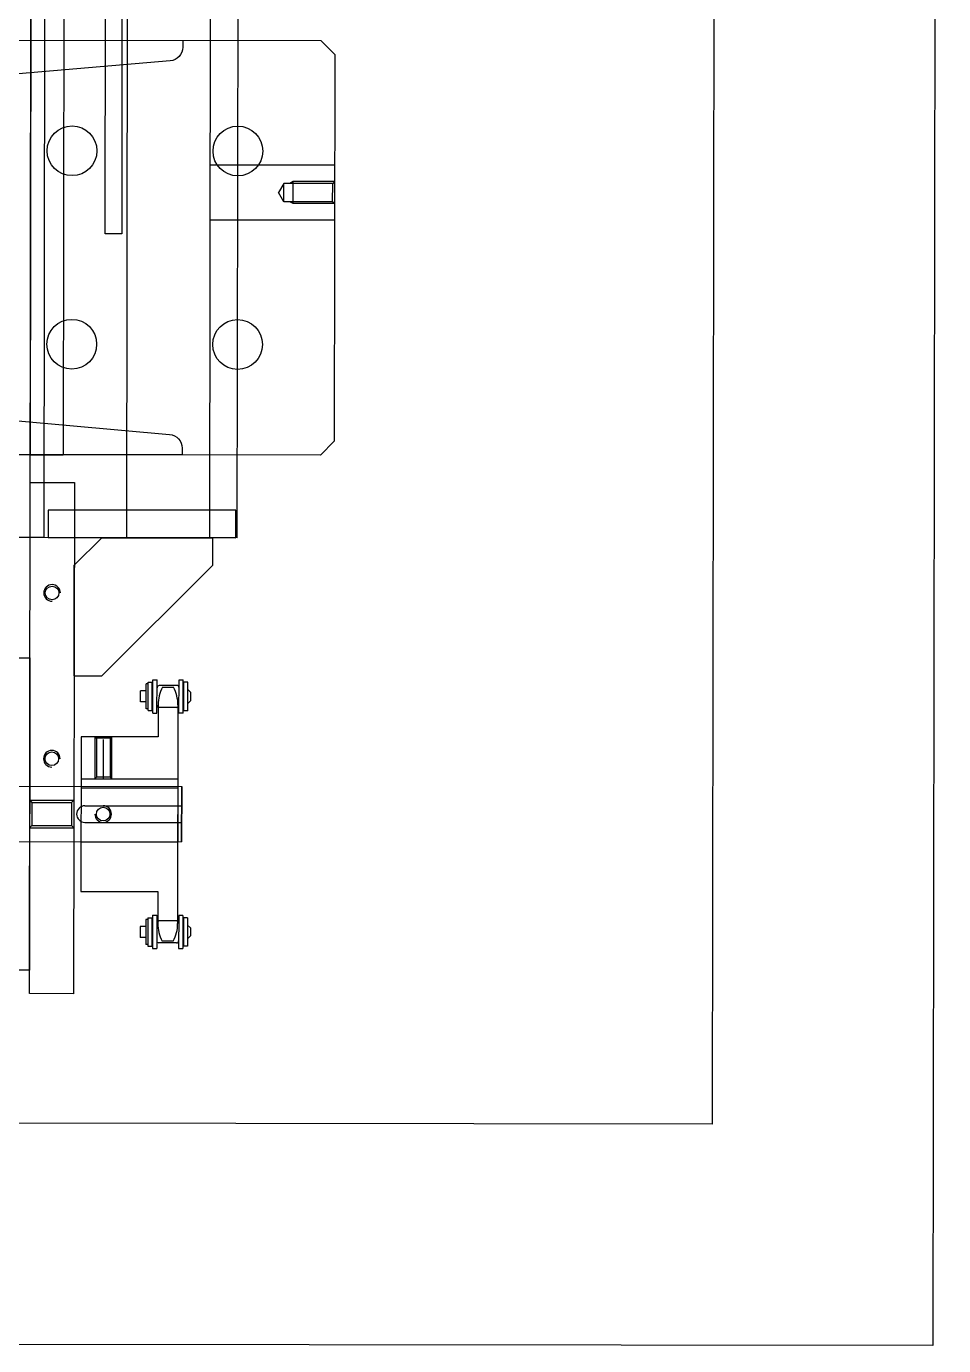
# Model space of a CAD drawing. Header units: inches. Extents: x 12 to 407, y 13 to 268.
# Drawn here: x 72.7477 to 73.0795, y 226.6015 to 227.0788 of the extents above; entities that cross this region are included whole.
import ezdxf

# ---------------------------------------------------------------- set-up
doc = ezdxf.new("R2010")
doc.units = ezdxf.units.IN
doc.header["$MEASUREMENT"] = 0
doc.linetypes.add('SITE_20200109$0$CENTER', pattern=[10.16, 6.35, -1.27, 1.27, -1.27])
doc.layers.add('SITE_20200109$0$22', color=40, linetype='Continuous')

# ---------------------------------------------------------------- blocks, each defined once
blk = doc.blocks.new('SITE_20200109$0$A$C3D8971C')
at = {"color": 9, "linetype": 'Continuous'}
for p, q in [((-445, -945.5), (-445, -1035.5)), ((-425, -945.5), (-425, -1035.5)), ((-491.5, -980.5), (-491.5, -969.5)), ((-378.5, -969.5), (-378.5, -980.5)), ((-500, -980.5), (-315, -980.5)), ((-500, -996.5), (-500, -980.5)), ((-378.5, -980.5), (-491.5, -980.5)), ((-440, -980.5), (-439.19, -981.31)), ((-440, -980.5), (-440, -996.5)), ((-430.81, -981.31), (-439.19, -981.31)), ((-439.19, -981.31), (-439.19, -995.69)), ((-430, -980.5), (-430.81, -981.31)), ((-430.81, -981.31), (-430.81, -995.69)), ((-430, -980.5), (-430, -996.5)), ((-335, -1055.5), (-335, -980.5)), ((-335, -980.5), (2145, -980.5)), ((-315, -980.5), (-315, -996.5)), ((-305, -980.5), (-305, -992.5)), ((1935, -980.5), (-305, -980.5)), ((-305, -981.5), (-305, -991.5)), ((-325, -987), (-335, -987)), ((-335, -987), (-335, -1055)), ((-325, -1055), (-325, -987)), ((1935, -992.5), (-305, -992.5)), ((-315, -996.5), (-500, -996.5)), ((-439.19, -995.69), (-440, -996.5)), ((-430.81, -995.69), (-439.19, -995.69)), ((-430.81, -995.69), (-430, -996.5)), ((-385, -996.5), (-385, -1006.5)), ((-385, -996.5), (-345, -996.5)), ((-345, -996.5), (-335, -1006.5)), ((-407, -999.1), (-463, -999.1)), ((-463, -999.1), (-463, -1026.9)), ((-445, -999.1), (-445, -1034.1)), ((-438, -1000.5), (-438, -1035.5)), ((-432, -1000.5), (-432, -1035.5)), ((-425.46, -999.1), (-425.46, -1034.1)), ((-422.2, -999.1), (-422.2, -1034.1)), ((-407, -1026.9), (-407, -999.1)), ((-421.66, -1004.64), (-422.2, -1004.1)), ((-421.66, -1009.56), (-421.66, -1004.64)), ((-407.54, -1004.64), (-421.66, -1004.64)), ((-407, -1004.1), (-407.54, -1004.64)), ((-407.54, -1009.56), (-407.54, -1004.64)), ((-385, -1006.5), (-345, -1046.5)), ((-335, -1006.5), (-335, -1046.5)), ((-421.66, -1009.56), (-422.2, -1010.1)), ((-407.54, -1009.56), (-421.66, -1009.56)), ((-407, -1010.1), (-407.54, -1009.56)), ((-225, -1007.5), (1845, -1007.5)), ((-225, -1013.5), (-225, -1007.5)), ((-335, -1015.5), (2145, -1015.5)), ((1845, -1013.5), (-225, -1013.5)), ((-479.59, -1022.6), (-479.59, -1020.55)), ((-475.62, -1020.55), (-479.59, -1020.55)), ((-475.62, -1022.6), (-475.62, -1020.55)), ((-394.38, -1022.6), (-394.38, -1020.55)), ((-394.38, -1020.55), (-390.41, -1020.55)), ((-390.41, -1022.6), (-390.41, -1020.55)), ((-471.6, -1025.02), (-483.61, -1025.02)), ((-483.61, -1025.02), (-483.61, -1026.52)), ((-482.76, -1023.3), (-482.76, -1024.8)), ((-472.46, -1023.3), (-482.76, -1023.3)), ((-472.46, -1024.8), (-482.76, -1024.8)), ((-482.11, -1023.3), (-482.11, -1022.6)), ((-473.11, -1022.6), (-482.11, -1022.6)), ((-479.59, -1025.02), (-479.59, -1024.8)), ((-475.62, -1025.02), (-475.62, -1024.8)), ((-473.11, -1023.3), (-473.11, -1022.6)), ((-472.46, -1023.3), (-472.46, -1024.8)), ((-471.6, -1025.02), (-471.6, -1026.52)), ((-398.4, -1025.02), (-398.4, -1026.52)), ((-398.4, -1025.02), (-386.39, -1025.02)), ((-397.54, -1023.3), (-387.24, -1023.3)), ((-397.54, -1023.3), (-397.54, -1024.8)), ((-397.54, -1024.8), (-387.24, -1024.8)), ((-396.89, -1022.6), (-387.89, -1022.6)), ((-396.89, -1023.3), (-396.89, -1022.6)), ((-394.38, -1025.02), (-394.38, -1024.8)), ((-390.41, -1025.02), (-390.41, -1024.8)), ((-387.89, -1023.3), (-387.89, -1022.6)), ((-387.24, -1023.3), (-387.24, -1024.8)), ((-386.39, -1025.02), (-386.39, -1026.52)), ((-471.6, -1026.52), (-483.61, -1026.52)), ((-481.57, -1033.67), (-481.57, -1027.32)), ((-480.94, -1032.49), (-480.94, -1028.51)), ((-463, -1026.9), (-474.54, -1026.9)), ((-473.65, -1033.67), (-473.65, -1027.32)), ((-473.63, -1034.1), (-473.63, -1026.9)), ((-395.46, -1026.9), (-407, -1026.9)), ((-398.4, -1026.52), (-386.39, -1026.52)), ((-396.36, -1034.1), (-396.36, -1026.9)), ((-396.35, -1033.67), (-396.35, -1027.32)), ((-389.06, -1028.51), (-389.06, -1032.49)), ((-388.43, -1033.67), (-388.43, -1027.32)), ((-471.6, -1034.47), (-483.61, -1034.47)), ((-483.61, -1034.47), (-483.61, -1035.97)), ((-395.46, -1034.1), (-474.54, -1034.1)), ((-471.6, -1035.97), (-471.6, -1034.47)), ((-425, -1034.1), (-445, -1034.1)), ((-445, -1035.5), (-425, -1035.5)), ((-425, -1035.5), (-445, -1035.5)), ((-398.4, -1035.97), (-398.4, -1034.47)), ((-398.4, -1034.47), (-386.39, -1034.47)), ((-386.39, -1034.47), (-386.39, -1035.97)), ((-471.6, -1035.97), (-483.61, -1035.97)), ((-482.76, -1037.7), (-482.76, -1036.2)), ((-472.46, -1036.2), (-482.76, -1036.2)), ((-472.46, -1037.7), (-482.76, -1037.7)), ((-479.07, -1038.75), (-480.12, -1037.7)), ((-479.59, -1036.2), (-479.59, -1035.97)), ((-476.15, -1038.75), (-479.07, -1038.75)), ((-475.1, -1037.7), (-476.15, -1038.75)), ((-475.62, -1036.2), (-475.62, -1035.97)), ((-472.46, -1037.7), (-472.46, -1036.2)), ((-398.4, -1035.97), (-386.39, -1035.97)), ((-397.54, -1036.2), (-387.24, -1036.2)), ((-397.54, -1037.7), (-397.54, -1036.2)), ((-397.54, -1037.7), (-387.24, -1037.7)), ((-394.9, -1037.7), (-393.85, -1038.75)), ((-394.38, -1036.2), (-394.38, -1035.97)), ((-393.85, -1038.75), (-390.93, -1038.75)), ((-390.93, -1038.75), (-389.88, -1037.7)), ((-390.41, -1036.2), (-390.41, -1035.97)), ((-387.24, -1037.7), (-387.24, -1036.2)), ((-335, -1046.5), (-345, -1046.5)), ((-335, -1045.5), (2145, -1045.5)), ((-335, -1055), (-325, -1055)), ((-335, -1055.5), (2145, -1055.5)), ((-213.32, -1072.18), (-210, -1070.26)), ((-213.32, -1072.18), (-206.68, -1072.18)), ((-213.32, -1089.82), (-213.32, -1072.18)), ((-206.68, -1072.18), (-210, -1070.26)), ((-206.68, -1089.82), (-206.68, -1072.18)), ((-214, -1075.5), (-213.32, -1074.33)), ((-214, -1075.5), (-206, -1075.5)), ((-214, -1090.5), (-214, -1075.5)), ((-206, -1075.5), (-206.68, -1074.33)), ((-206, -1090.5), (-206, -1075.5)), ((-214, -1090.5), (-213.32, -1089.82)), ((-213.32, -1089.82), (-206.68, -1089.82)), ((-206, -1090.5), (-206.68, -1089.82))]:
    blk.add_line(p, q, dxfattribs=at)
at = {"color": 9, "linetype": 'ByBlock'}
for p, q in [((-305, -1085.5), (-305, -960.5)), ((-155, -960.5), (-155, -1085.5)), ((-305, -1085.5), (-300, -1090.5)), ((-160, -1090.5), (-155, -1085.5)), ((-160, -1090.5), (-300, -1090.5))]:
    blk.add_line(p, q, dxfattribs=at)
at = {"color": 9, "linetype": 'SITE_20200109$0$CENTER'}
blk.add_line((-408, -1007.1), (-422.21, -1007.1), dxfattribs=at)
at = {"color": 9, "linetype": 'Continuous', "ltscale": 0.3}
for p, q in [((-407, -1004.1), (-422.2, -1004.1)), ((-407, -1010.1), (-422.2, -1010.1))]:
    blk.add_line(p, q, dxfattribs=at)
at = {"color": 9, "linetype": 'Continuous'}
for points in [[(-335, -955.5), (-145, -955.5), (-145, -985.5), (-335, -985.5)], [(-200, -1045.5), (-200, -1090.5), (-220, -1090.5), (-220, -1045.5)]]:
    blk.add_lwpolyline(points, close=True, dxfattribs=at)
blk.add_lwpolyline([(-292.8, -976.13), (-297.6, -1030.94, -0.388875), (-302.58, -1035.5), (-305, -1035.5), (-305, -960.5), (-155, -960.5), (-155, -1035.5), (-157.42, -1035.5, -0.388875), (-162.4, -1030.94), (-167.2, -976.13, 0.388875), (-177.16, -967), (-282.84, -967, 0.388875)], format="xyb", close=True, dxfattribs=at)
for centre, radius in [((-415, -988.5), 2.46), ((-355, -988.5), 2.46), ((-265, -995.5), 9), ((-195, -995.5), 9), ((-435, -1007.1), 2.46), ((-265, -1055.51), 9), ((-195, -1055.51), 9)]:
    blk.add_circle(centre, radius, dxfattribs=at)
for centre, radius, start, end in [((-415, -988.5), 3, 270, 180), ((-355, -988.5), 3, 270, 180), ((-435, -1000.5), 3, 0, 180), ((-480.75, -1027.32), 0.8, 90, 180), ((-474.54, -1040.4), 13.5, 90, 118.2991), ((-474.46, -1027.32), 0.8, 360, 90), ((-395.54, -1027.32), 0.8, 90, 180), ((-395.46, -1040.4), 13.5, 61.7009, 90), ((-389.25, -1027.32), 0.8, 0, 90), ((-480.77, -1033.67), 0.8, 180, 270), ((-474.54, -1020.6), 13.5, 241.7009, 270), ((-474.45, -1033.67), 0.8, 270, 0), ((-395.55, -1033.67), 0.8, 180, 270), ((-395.46, -1020.6), 13.5, 270, 298.2991), ((-389.23, -1033.67), 0.8, 270, 0)]:
    blk.add_arc(centre, radius, start, end, dxfattribs=at)
at = {"color": 9, "linetype": 'Continuous', "ltscale": 0.3}
blk.add_arc((-435, -1007.1), 3, 90, 0, dxfattribs=at)
blk = doc.blocks.new('AUDIT_I_200528142514-0')
at = {"layer": 'SITE_20200109$0$22', "color": 8, "rotation": 89.92133469272197}
blk.add_blockref('SITE_20200109$0$A$C3D8971C', (248392.59, 243549.64), dxfattribs=at)

msp = doc.modelspace()

# ---------------------------------------------------------------- linework, layer by layer
at = {"color": 8}
for p, q in [((73.07953, 229.40147, -109.40668), (73.07569, 226.60147, -109.40668)), ((72.99942, 229.32158, -109.40668), (72.9958, 226.68158, -109.40668)), ((72.9958, 226.68158, -109.40668), (71.5558, 226.68356, -109.40668)), ((73.07569, 226.60147, -109.40668), (71.47569, 226.60367, -109.40668))]:
    msp.add_line(p, q, dxfattribs=at)

# ---------------------------------------------------------------- block references
at = {"linetype": 'Continuous', "xscale": 0.001000002026557922, "yscale": 0.001000002026557922, "zscale": 0.001000002026557922}
msp.add_blockref('AUDIT_I_200528142514-0', (-176.62415, -16.31994, -109.40668), dxfattribs=at)

doc.saveas('drawing.dxf')
